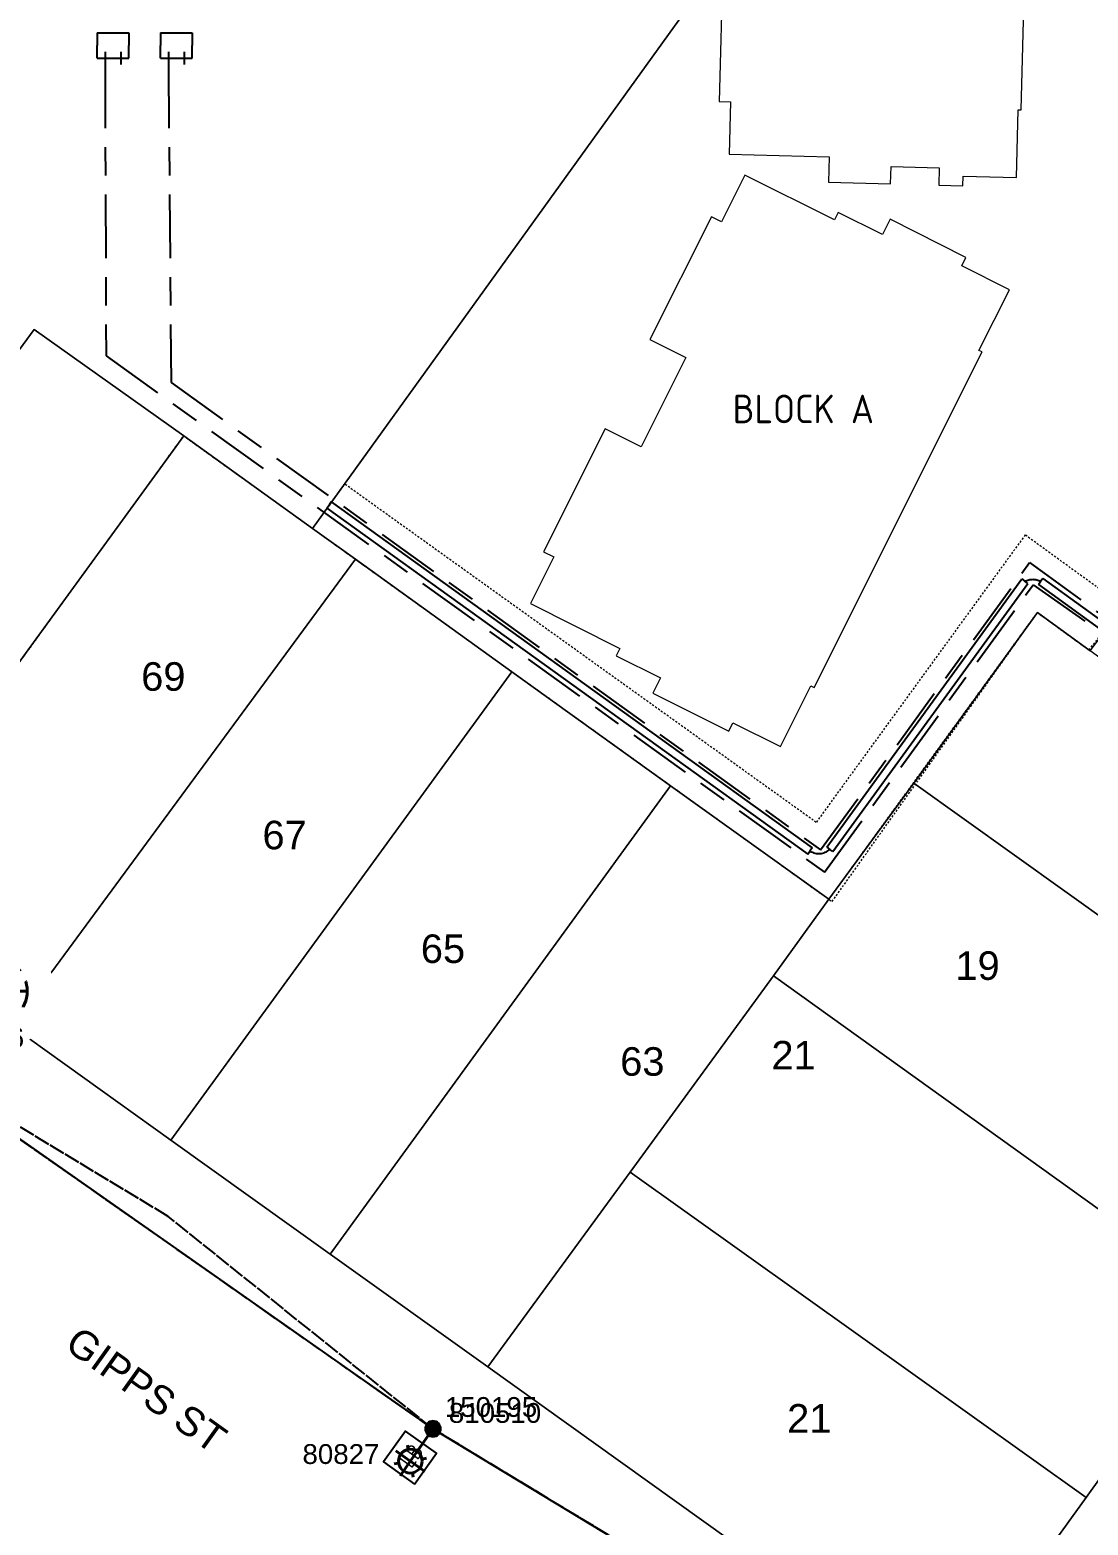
# Model space of a CAD drawing. Header units: metres. Extents: x 299415 to 303661, y 6161831 to 6163370.
# Drawn here: x 303088.8 to 303155.5, y 6162225.4 to 6162319.7 of the extents above; entities that cross this region are included whole.
import ezdxf
from ezdxf.enums import TextEntityAlignment as Align

# ---------------------------------------------------------------- set-up
doc = ezdxf.new("R2010")
doc.units = ezdxf.units.M
for name, pattern in [('Cable Exist OH', [1, 1, 0]), ('Cable Exist UG', [8.2, 4, -1.2, 1.8, -1.2]), ('Dash', [5, 3, -2]), ('HIDDEN', [0.375, 0.25, -0.125]), ('HIDDEN2', [0.1875, 0.125, -0.0625])]:
    doc.linetypes.add(name, pattern=pattern)
doc.layers.get('0').update_dxf_attribs({"color": 6})
for name, color, linetype in [('_USER 02 POLENUMEXT', 7, 'Continuous'), ('_USER 08 SLIGHTNUMEXT', 7, 'Continuous'), ('Equip_SL_EXT', 7, 'Continuous'), ('Equip_SP_HV_EXT', 7, 'Continuous'), ('Equip_SP_SL_MOD', 3, 'Continuous'), ('Mains_HV_EXT', 7, 'Continuous'), ('Mains_HV_MOD', 3, 'Continuous'), ('Mains_LV_MOD', 3, 'Continuous'), ('Mains_SL_MOD', 3, 'Continuous'), ('OH_Details_SP_MISC', 7, 'Continuous'), ('Sub_HV_EXT', 7, 'Continuous'), ('SupportsOH_SP_TR_HV_LV_SL_MOD', 3, 'Continuous'), ('UG_Details_SP_MISC', 7, 'Continuous')]:
    doc.layers.add(name, color=color, linetype=linetype)
for name, color, linetype, lineweight in [('Cadastre Buildings_SP_EXT', 9, 'Continuous', 5), ('Cadastre Developer_SP_NEW', 2, 'Continuous', 5), ('Cadastre Land Parcels_SP_EXT', 9, 'Continuous', 5), ('Cadastre Other Property_SP_EXT', 9, 'HIDDEN', 5), ('Cadastre Road Names_SP_HV_LV_SL_EXT', 9, 'Continuous', 5), ('Cadastre Roads_SP_EXT', 9, 'Continuous', 5)]:
    doc.layers.add(name, color=color, linetype=linetype, lineweight=lineweight)
doc.styles.add('iecARIAL', font='arial.ttf', dxfattribs={"height": 2})
doc.styles.add('IESYMBOL1', font='isocp.shx')
doc.styles.add('LotNum', font='isocp.shx', dxfattribs={"height": 1.8})
doc.styles.add('POLE_LABEL', font='arial.ttf')
doc.styles.add('SLCP_LABEL', font='arial.ttf', dxfattribs={"height": 3.5})
doc.styles.get("Standard").update_dxf_attribs({"font": 'arial.ttf'})

# ---------------------------------------------------------------- blocks, each defined once
blk = doc.blocks.new('*U66')
at = {"lineweight": 40}
for p, q in [((0, 0), (-2, -2.86)), ((-1.01, -5.37), (-4.7, -2.79)), ((-1.57, -2.24), (-4.15, -5.93)), ((-3.22, -2.05), (-3.12, -2.61)), ((-0.83, -3.72), (-1.38, -3.82)), ((-4.89, -4.44), (-4.34, -4.34)), ((-2.5, -6.11), (-2.6, -5.56))]:
    blk.add_line(p, q, dxfattribs=at)
blk.add_circle((-2.86, -4.08), 1.5, dxfattribs=at)
for tag, p, height, flags in [('OPERATING_VOLTAGE', (0.98, -1.65), 0.2, 9), ('ORIENTATION', (0.98, -1.85), 0.2, 9), ('OWNED_BY', (0.98, -2.05), 0.2, 9), ('CONSTRUCTED_VOLTAGE', (0.98, -0.65), 0.2, 9), ('CONTROL_TYPE', (0.98, -0.85), 0.2, 9), ('LANTERN_PURPOSE', (0.98, -1.05), 0.2, 9), ('LANTERN_TYPE', (0.98, -1.25), 0.2, 9), ('NO_PHASES', (0.98, -1.45), 0.2, 9), ('LNUMBER', (2.18, -3.25), 2.5, 8), ('STATE', (0.98, -2.25), 0.2, 9), ('USAGE', (0.98, -2.45), 0.2, 9), ('CEXIST', (0.98, -2.65), 0.2, 9), ('CNEW', (0.98, -2.85), 0.2, 9), ('CNUMBER', (0.98, -3.05), 0.2, 9), ('CREMOVE', (0.98, -3.25), 0.2, 9), ('CREPLACE', (0.98, -3.45), 0.2, 9), ('LKINGHEIGHT', (0.98, -3.65), 0.2, 9), ('LBRACKET', (0.98, -3.85), 0.2, 9), ('LBRACKETVOCAB', (0.98, -4.05), 0.2, 9), ('LCATEGORY', (0.98, -4.25), 0.2, 9), ('LCHARGE1', (0.98, -4.45), 0.2, 9), ('LCHARGE1PERCENT', (0.98, -4.65), 0.2, 9), ('LCHARGE2', (0.98, -4.85), 0.2, 9), ('LCHARGE2PERCENT', (0.98, -5.05), 0.2, 9), ('LCHARGE3', (0.98, -5.25), 0.2, 9), ('LCHARGE3PERCENT', (0.98, -5.45), 0.2, 9), ('LEXIST', (0.98, -5.65), 0.2, 9), ('LLAMP', (0.98, -5.85), 0.2, 9), ('LLAMPVOCAB', (0.98, -6.05), 0.2, 9), ('LMAST', (0.98, -6.25), 0.2, 9), ('LMASTVOCAB', (0.98, -6.45), 0.2, 9), ('LNEW', (0.98, -6.65), 0.2, 9), ('LANTNUMBER', (0.98, -6.85), 0.2, 9), ('LOUTREACH', (0.98, -7.25), 0.2, 9), ('LOUTREACHVOCAB', (0.98, -7.45), 0.2, 9), ('LRATECODE', (0.98, -7.65), 0.2, 9), ('STREETNAME', (0.98, -9.25), 0.2, 9), ('SUBURB', (0.98, -9.45), 0.2, 1), ('LREMOVE', (0.98, -7.85), 0.2, 9), ('LREPLACE', (0.98, -8.05), 0.2, 9), ('LTYPE', (0.98, -8.25), 0.2, 9), ('LTYPEVOCAB', (0.98, -8.45), 0.2, 9), ('LEGEND', (0.98, -8.65), 0.2, 9), ('LOCATION', (0.98, -8.85), 0.2, 9), ('NOTES', (0.98, -9.05), 0.2, 9)]:
    blk.add_attdef(tag, p, '', height=height, dxfattribs=dict(flags=flags))
at = {"layer": '_USER 08 SLIGHTNUMEXT', "style": 'iecARIAL', "flags": 8}
blk.add_attdef('ASSET_NUM', (1.5, 1.5), '', height=2.5, dxfattribs=at)
blk = doc.blocks.new('POLE_EXT')
blk.add_hatch(color=256).paths.add_polyline_path([(-1, 0, 1), (1, 0, 1)])
blk.add_lwpolyline([(-1, 0, 1), (1, 0, 1)], format="xyb", close=True)
for tag, height, flags, p in [('pNumber', 2.5, 8, (-17.84, 2.07)), ('OWNED_BY', 0.2, 9, (1.35, -0.4)), ('SPECIAL_USE', 0.2, 9, (1.35, -0.8)), ('STATE', 0.2, 9, (1.35, -1)), ('cLV', 0.2, 9, (1.35, -1.4)), ('hDepth', 0.2, 9, (1.35, -1.6)), ('hDia', 0.2, 9, (1.35, -1.8)), ('PARENT', 0.2, 9, (1.35, -0.6)), ('USAGE', 0.2, 9, (1.35, -1.2)), ('cHV', 0.2, 9, (1.35, -2)), ('cLinedev', 0.2, 9, (1.35, -3.4)), ('pExisting', 0.2, 9, (1.35, -3.8)), ('LBRACKET', 0.2, 9, (1.35, -2.2)), ('LExisting', 0.2, 9, (1.35, -2.4)), ('LANTNUMBER', 0.2, 9, (1.35, -2.6)), ('LOther', 0.2, 9, (1.35, -2.8)), ('LRemove', 0.2, 9, (1.35, -3)), ('LEGEND', 0.2, 9, (1.35, -3.2)), ('LOCATION', 0.2, 9, (1.35, -3.6)), ('pFooting', 0.2, 9, (1.35, -4.4)), ('pNew', 0.2, 9, (1.35, -4.6)), ('pRelocate', 0.2, 9, (1.35, -5)), ('pRemove', 0.2, 9, (1.35, -5.2)), ('pReplace', 0.2, 9, (1.35, -5.4)), ('pStay', 0.2, 9, (1.35, -5.6)), ('PFNUMBER', 0.2, 9, (1.35, -4)), ('NEWPFNUMBER', 0.2, 9, (1.35, -4.2)), ('pType', 0.2, 9, (1.35, -5.8)), ('cspan', 0.2, 9, (1.35, -6)), ('STREETNAME', 0.2, 9, (1.35, -6.2)), ('SUBURB', 0.2, 9, (1.35, -6.4)), ('OPERATED_BY', 0.2, 9, (1.36, -7.01)), ('NOTES', 0.2, 9, (1.35, -6.6)), ('MAINTAINED_BY', 0.2, 9, (1.36, -6.81))]:
    blk.add_attdef(tag, text='', height=height, dxfattribs=dict(flags=flags)).set_placement(p, align=Align.MIDDLE_LEFT)
at = {"style": 'POLE_LABEL', "flags": 9}
for tag, p in [('STRUCTURE_PLANT_NUMBER', (1.35, 0.03)), ('STREET_CODE', (1.35, -0.2))]:
    blk.add_attdef(tag, text='', height=0.2, dxfattribs=at).set_placement(p, align=Align.MIDDLE_LEFT)
at = {"flags": 1}
blk.add_attdef('Z', (1.35, -7.33), '', height=0.2, dxfattribs=at)
at = {"layer": '_USER 02 POLENUMEXT', "style": 'POLE_LABEL', "flags": 8}
blk.add_attdef('ASSET_NUM', text='', height=2.5, dxfattribs=at).set_placement((2, 2), align=Align.MIDDLE_LEFT)
blk = doc.blocks.new('*U60')
blk.add_lwpolyline([(-7.04, -2.16), (-2.24, -2.16), (-2.24, 2.64), (-7.04, 2.64)], close=True)
at = {"insert": (-5.74, 1.22), "char_height": 2, "width": 2.9628, "attachment_point": 1}
blk.add_mtext('{\\Fisocp|c0;LB}', dxfattribs=at)
for tag, height, flags, p in [('ASSET_NUM', 2.5, 8, (2, 2)), ('STREET_CODE', 0.2, 9, (1.5, 0)), ('ACTUAL_STATUS', 0.2, 9, (1.5, -0.2)), ('CONSTRUCTED_VOLTAGE', 0.2, 9, (1.5, -0.4)), ('OPERATING_VOLTAGE', 0.2, 9, (1.5, -0.8)), ('ORIENTATION', 0.2, 9, (1.5, -1)), ('OWNED_BY', 0.2, 9, (1.5, -1.2)), ('OPERATED_BY', 0.2, 9, (1.5, -1.4)), ('STATE', 0.2, 9, (1.5, -1.8)), ('NO_PHASES', 0.2, 9, (1.5, -0.6)), ('MAINTAINED_BY', 0.2, 9, (1.5, -1.6)), ('SWITCH_TYPE', 0.2, 9, (1.5, -2)), ('STREETNAME', 0.2, 9, (1.5, -2.8)), ('SUBURB', 0.2, 9, (1.5, -3)), ('Z', 0.2, 1, (1.5, -3.6)), ('USAGE', 0.2, 9, (1.5, -2.2)), ('LEGEND', 0.2, 9, (1.5, -2.4)), ('LOCATION', 0.2, 9, (1.5, -2.6)), ('NOTES', 0.2, 9, (1.5, -3.2)), ('LABEL_ALIGNMENT', 0.2, 9, (1.5, -3.4))]:
    blk.add_attdef(tag, text='', height=height, dxfattribs=dict(flags=flags)).set_placement(p, align=Align.MIDDLE_LEFT)
blk = doc.blocks.new('SLCP_ZELL_EXT')
blk.add_wipeout([(-0.24, 7.5), (-0.71, 7.47), (-1.17, 7.41), (-1.64, 7.32), (-2.09, 7.21), (-2.54, 7.06), (-2.98, 6.89), (-3.41, 6.69), (-3.82, 6.46), (-4.22, 6.21), (-4.6, 5.93), (-4.96, 5.63), (-5.31, 5.31), (-5.63, 4.96), (-5.93, 4.6), (-6.21, 4.22), (-6.46, 3.82), (-6.69, 3.41), (-6.89, 2.98), (-7.06, 2.54), (-7.21, 2.09), (-7.32, 1.64), (-7.41, 1.17), (-7.47, 0.71), (-7.5, 0.24), (-7.5, -0.24), (-7.47, -0.71), (-7.41, -1.17), (-7.32, -1.64), (-7.21, -2.09), (-7.06, -2.54), (-6.89, -2.98), (-6.69, -3.41), (-6.46, -3.82), (-6.21, -4.22), (-5.93, -4.6), (-5.63, -4.96), (-5.31, -5.31), (-4.96, -5.63), (-4.6, -5.93), (-4.22, -6.21), (-3.82, -6.46), (-3.41, -6.69), (-2.98, -6.89), (-2.54, -7.06), (-2.09, -7.21), (-1.64, -7.32), (-1.17, -7.41), (-0.71, -7.47), (-0.24, -7.5), (0.24, -7.5), (0.71, -7.47), (1.17, -7.41), (1.64, -7.32), (2.09, -7.21), (2.54, -7.06), (2.98, -6.89), (3.41, -6.69), (3.82, -6.46), (4.22, -6.21), (4.6, -5.93), (4.96, -5.63), (5.31, -5.31), (5.63, -4.96), (5.93, -4.6), (6.21, -4.22), (6.46, -3.82), (6.69, -3.41), (6.89, -2.98), (7.06, -2.54), (7.21, -2.09), (7.32, -1.64), (7.41, -1.17), (7.47, -0.71), (7.5, -0.24), (7.5, 0.24), (7.47, 0.71), (7.41, 1.17), (7.32, 1.64), (7.21, 2.09), (7.06, 2.54), (6.89, 2.98), (6.69, 3.41), (6.46, 3.82), (6.21, 4.22), (5.93, 4.6), (5.63, 4.96), (5.31, 5.31), (4.96, 5.63), (4.6, 5.93), (4.22, 6.21), (3.82, 6.46), (3.41, 6.69), (2.98, 6.89), (2.54, 7.06), (2.09, 7.21), (1.64, 7.32), (1.17, 7.41), (0.71, 7.47), (0.24, 7.5)])
at = {"linetype": 'Dash', "lineweight": 40, "ltscale": 0.7}
for p, q in [((0, 4.11), (0, -4.11)), ((-4.11, 0), (4.11, 0))]:
    blk.add_line(p, q, dxfattribs=at)
blk.add_circle((0, 0), 4.11, dxfattribs=at)
at = {"lineweight": 40, "style": 'IESYMBOL1'}
for s, p in [('P', (-1.6, 0)), ('Z', (1.7, 0)), ('60', (-1.61, -3.31))]:
    blk.add_text(s, height=2, dxfattribs=at).set_placement(p, align=Align.BOTTOM_CENTER)
at = {"style": 'SLCP_LABEL'}
for tag, height, flags, p in [('ASSET_NUM', 2.5, 8, (2, 2)), ('STREET_CODE', 0.2, 9, (0, -0.2))]:
    blk.add_attdef(tag, text='', height=height, dxfattribs=dict(at, flags=flags)).set_placement(p, align=Align.MIDDLE_LEFT)
at = {"flags": 1}
blk.add_attdef('Z', (0, 0), '', height=0.2, dxfattribs=at)
at = {"flags": 9}
for tag, p in [('CONSTRUCTED_VOLTAGE', (0, -0.4)), ('CONTROL_TYPE', (0, -0.6)), ('OPERATING_VOLTAGE', (0, -1)), ('ORIENTATION', (0, -1.2)), ('OWNED_BY', (0, -1.4)), ('NO_PHASES', (0, -0.8)), ('USAGE', (0, -1.6)), ('LOCATION', (0, -1.8)), ('STATE', (0, -2)), ('NOTES', (0, -2.2))]:
    blk.add_attdef(tag, text='', height=0.2, dxfattribs=at).set_placement(p, align=Align.MIDDLE_LEFT)

msp = doc.modelspace()

# ---------------------------------------------------------------- linework, layer by layer
at = {"layer": 'Cadastre Buildings_SP_EXT', "linetype": 'Continuous'}
msp.add_lwpolyline([(303173.123, 6162251.751), (303144.524, 6162272.178), (303139.175, 6162264.854), (303135.685, 6162260.02), (303164.287, 6162239.493), (303173.123, 6162251.751)], close=True, dxfattribs=at)
at = {"layer": 'Cadastre Developer_SP_NEW', "color": 2}
msp.add_lwpolyline([(303132.477, 6162323.88), (303132.248, 6162315.182), (303132.967, 6162315.163), (303132.881, 6162311.872), (303139.194, 6162311.705), (303139.152, 6162310.101), (303143.07, 6162309.997), (303143.099, 6162311.077), (303146.138, 6162310.996), (303146.109, 6162309.917), (303147.629, 6162309.877), (303147.645, 6162310.476), (303151.003, 6162310.388), (303151.116, 6162314.666), (303151.311, 6162314.661), (303152.132, 6162346.01)], dxfattribs=at)
msp.add_lwpolyline([(303148.841, 6162299.389), (303148.644, 6162299.487), (303150.56, 6162303.314), (303147.556, 6162304.818), (303147.825, 6162305.355), (303143.032, 6162307.755), (303142.548, 6162306.789), (303139.759, 6162308.186), (303139.524, 6162307.717), (303133.877, 6162310.544), (303132.401, 6162307.596), (303131.757, 6162307.918), (303127.876, 6162300.168), (303130.142, 6162299.033), (303127.322, 6162293.4), (303125.055, 6162294.534), (303121.176, 6162286.786), (303121.82, 6162286.464), (303120.342, 6162283.513), (303125.989, 6162280.686), (303125.754, 6162280.216), (303128.543, 6162278.819), (303128.06, 6162277.854), (303132.853, 6162275.454), (303133.121, 6162275.99), (303136.126, 6162274.486), (303138.042, 6162278.313), (303138.237, 6162278.211)], close=True, dxfattribs=at)
at = {"layer": 'Cadastre Land Parcels_SP_EXT', "linetype": 'Continuous'}
for points in [[(303133.448, 6162325.539), (303106.585, 6162288.256), (303109.297, 6162286.308), (303119.163, 6162279.211), (303129.181, 6162272.011), (303139.175, 6162264.854), (303144.524, 6162272.177), (303152.332, 6162282.943), (303155.65, 6162280.533), (303158.286, 6162284.003), (303158.286, 6162284.003), (303158.636, 6162296.023), (303158.984, 6162307.718), (303158.99, 6162307.956), (303159.291, 6162318.96), (303159.293, 6162319.032), (303159.566, 6162330.347)], [(303067.42, 6162271.361), (303089.025, 6162300.808), (303098.463, 6162294.091), (303106.585, 6162288.256), (303133.448, 6162325.539)]]:
    msp.add_lwpolyline(points, dxfattribs=at)
for points in [[(303098.463, 6162294.091), (303089.025, 6162300.808), (303067.42, 6162271.361), (303076.95, 6162264.547), (303098.463, 6162294.091)], [(303109.297, 6162286.308), (303106.585, 6162288.256), (303098.463, 6162294.091), (303076.95, 6162264.547), (303087.617, 6162256.859), (303109.297, 6162286.308)], [(303119.164, 6162279.211), (303109.297, 6162286.308), (303087.617, 6162256.859), (303097.651, 6162249.666), (303119.164, 6162279.211)], [(303180.736, 6162262.314), (303155.65, 6162280.533), (303152.332, 6162282.943), (303144.524, 6162272.177), (303173.123, 6162251.751), (303180.736, 6162262.314)], [(303129.181, 6162272.011), (303119.164, 6162279.211), (303097.651, 6162249.666), (303107.702, 6162242.466), (303129.181, 6162272.011)], [(303126.642, 6162247.639), (303135.685, 6162260.019), (303139.175, 6162264.854), (303129.181, 6162272.011), (303107.702, 6162242.466), (303117.65, 6162235.352), (303126.642, 6162247.639)], [(303164.287, 6162239.493), (303135.685, 6162260.019), (303126.642, 6162247.639), (303155.41, 6162227.116), (303164.287, 6162239.493)], [(303155.41, 6162227.116), (303126.642, 6162247.639), (303117.65, 6162235.352), (303146.461, 6162214.723), (303155.41, 6162227.116)]]:
    msp.add_lwpolyline(points, close=True, dxfattribs=at)
at = {"layer": 'Cadastre Other Property_SP_EXT', "linetype": 'HIDDEN2'}
msp.add_lwpolyline([(303139.379, 6162264.717), (303152.332, 6162282.943), (303155.65, 6162280.533), (303158.286, 6162284.013), (303158.286, 6162284.013, -0.000078), (303159.851, 6162338.337), (303159.851, 6162338.337), (303160.221, 6162352.884), (303160.595, 6162364.185), (303181.329, 6162372.978), (303198.756, 6162372.014), (303199.094, 6162385.822), (303188.199, 6162384.832), (303177.493, 6162381.587), (303147.257, 6162362.78), (303102.456, 6162347.426), (303062.714, 6162333.291), (303044.128, 6162312.116), (303052.488, 6162290.779), (303067.42, 6162271.361), (303076.901, 6162264.353), (303098.463, 6162294.091), (303139.379, 6162264.717)], format="xyb", close=True, dxfattribs=at)
msp.add_lwpolyline([(303108.602, 6162291.065), (303106.585, 6162288.256), (303139.175, 6162264.854), (303152.332, 6162282.943), (303155.593, 6162280.585), (303158.286, 6162284.013), (303156.774, 6162284.054), (303151.559, 6162287.841), (303138.372, 6162269.711), (303108.602, 6162291.065)], close=True, dxfattribs=at)
at = {"layer": 'Cadastre Roads_SP_EXT', "linetype": 'Continuous'}
msp.add_lwpolyline([(303197.71, 6162328.89), (303197.433, 6162317.775), (303197.156, 6162306.561), (303193.97, 6162295.01), (303190.616, 6162283.13), (303187.349, 6162271.454), (303180.736, 6162262.313), (303173.123, 6162251.751), (303164.287, 6162239.493), (303155.41, 6162227.116), (303146.461, 6162214.723)], dxfattribs=at)
msp.add_lwpolyline([(303067.42, 6162271.361), (303052.488, 6162290.779), (303040.669, 6162274.451), (303030.534, 6162260.449), (303063.2, 6162237.184), (303074.276, 6162229.297), (303085.325, 6162221.422), (303096.269, 6162213.639), (303107.345, 6162205.748), (303118.017, 6162198.073), (303128.959, 6162190.281), (303137.046, 6162201.575), (303146.461, 6162214.723), (303117.65, 6162235.352), (303107.702, 6162242.466), (303097.651, 6162249.666), (303087.617, 6162256.859), (303076.95, 6162264.547), (303067.42, 6162271.361)], close=True, dxfattribs=at)
at = {"layer": 'Mains_HV_EXT', "linetype": 'Cable Exist UG'}
for points in [[(303093.5, 6162318.312), (303093.5, 6162317.512)], [(303094.5, 6162318.312), (303094.5, 6162317.512)], [(303097.5, 6162318.312), (303097.5, 6162317.512)], [(303098.5, 6162318.312), (303098.5, 6162317.512)]]:
    msp.add_lwpolyline(points, dxfattribs=at)
at = {"layer": 'Mains_HV_MOD', "linetype": 'Cable Exist UG'}
for points in [[(303093.5, 6162317.512), (303093.565, 6162299.146), (303138.898, 6162266.563), (303152.054, 6162284.7), (303181.176, 6162264.185), (303181.972, 6162261.496)], [(303097.5, 6162317.512), (303097.667, 6162297.454), (303138.651, 6162267.969), (303151.835, 6162286.095), (303157.099, 6162282.271), (303192.879, 6162281.356), (303197.844, 6162298.264), (303198.186, 6162302.052)]]:
    msp.add_lwpolyline(points, dxfattribs=at)
at = {"layer": 'Mains_HV_MOD', "linetype": 'Cable Exist OH'}
msp.add_lwpolyline([(303148.778, 6162210.508), (303114.193, 6162231.451)], dxfattribs=at)
at = {"layer": 'Mains_LV_MOD', "linetype": 'Cable Exist OH'}
for points in [[(303114.193, 6162231.451), (303097.488, 6162244.849)], [(303148.778, 6162210.508), (303114.193, 6162231.451)]]:
    msp.add_lwpolyline(points, dxfattribs=at)
at = {"layer": 'Mains_SL_MOD', "linetype": 'Cable Exist OH'}
msp.add_lwpolyline([(303148.778, 6162210.508), (303114.193, 6162231.451)], dxfattribs=at)
at = {"layer": 'Sub_HV_EXT'}
for p, q in [((303093, 6162319.512), (303093, 6162318.712)), ((303093, 6162319.512), (303095, 6162319.512)), ((303095, 6162319.512), (303095, 6162318.712)), ((303097, 6162319.512), (303097, 6162318.712)), ((303097, 6162319.512), (303099, 6162319.512)), ((303099, 6162319.512), (303099, 6162318.712)), ((303093, 6162317.912), (303093, 6162318.712)), ((303095, 6162317.912), (303095, 6162318.712)), ((303097, 6162317.912), (303097, 6162318.712)), ((303099, 6162317.912), (303099, 6162318.712)), ((303093, 6162317.912), (303095, 6162317.912)), ((303097, 6162317.912), (303099, 6162317.912))]:
    msp.add_line(p, q, dxfattribs=at)
at = {"layer": 'UG_Details_SP_MISC'}
for p, q in [((303107.499, 6162289.532), (303107.639, 6162289.727)), ((303107.779, 6162289.922), (303107.639, 6162289.727)), ((303107.779, 6162289.922), (303138.117, 6162268.096)), ((303107.499, 6162289.532), (303137.837, 6162267.707)), ((303139.041, 6162268.149), (303151.344, 6162285.064)), ((303151.344, 6162285.064), (303151.538, 6162284.923)), ((303152.672, 6162285.104), (303152.531, 6162284.91)), ((303152.672, 6162285.104), (303181.873, 6162263.89)), ((303139.429, 6162267.867), (303151.732, 6162284.782)), ((303151.732, 6162284.782), (303151.538, 6162284.923)), ((303152.39, 6162284.716), (303152.531, 6162284.91)), ((303152.39, 6162284.716), (303181.591, 6162263.502)), ((303138.117, 6162268.096), (303137.977, 6162267.901)), ((303139.041, 6162268.149), (303139.235, 6162268.008)), ((303139.429, 6162267.867), (303139.235, 6162268.008)), ((303137.837, 6162267.707), (303137.977, 6162267.901))]:
    msp.add_line(p, q, dxfattribs=at)
at = {"layer": 'UG_Details_SP_MISC', "color": 7, "linetype": 'Cable Exist UG', "flags": 128}
for points in [[(303151.538, 6162284.923, -0.252463), (303152.531, 6162284.91)], [(303137.977, 6162267.901, 0.336379), (303139.235, 6162268.008)]]:
    msp.add_lwpolyline(points, format="xyb", dxfattribs=at)

# ---------------------------------------------------------------- block references
at = {"layer": 'Equip_SP_HV_EXT'}
ref = msp.add_blockref('*U60', (303114.193, 6162231.451), dxfattribs=dict(at, xscale=0.5, yscale=0.5, zscale=0.5, rotation=54.34388451386544))
ref.add_attrib('ASSET_NUM', '80827', dxfattribs={"layer": '0', "height": 1.25}).set_placement((303105.959, 6162229.858), align=Align.MIDDLE_LEFT)
at = {"layer": 'Equip_SP_SL_MOD'}
ref = msp.add_blockref('*U66', (303114.193, 6162231.451), dxfattribs=dict(at, xscale=0.5, yscale=0.5, zscale=0.5))
ref.add_attrib('ASSET_NUM', '150195', (303114.943, 6162232.201), dxfattribs={"layer": '_USER 08 SLIGHTNUMEXT', "height": 1.25, "style": 'iecARIAL'})
at = {"layer": 'SupportsOH_SP_TR_HV_LV_SL_MOD'}
ref = msp.add_blockref('POLE_EXT', (303114.193, 6162231.451), dxfattribs=dict(at, xscale=0.5, yscale=0.5, zscale=0.5))
ref.add_attrib('ASSET_NUM', '810510', dxfattribs={"layer": '_USER 02 POLENUMEXT', "height": 1.25, "style": 'POLE_LABEL'}).set_placement((303115.193, 6162232.451), align=Align.MIDDLE_LEFT)

# ---------------------------------------------------------------- texts
at = {"layer": 'Cadastre Developer_SP_NEW', "color": 2, "style": 'LotNum'}
msp.add_text('BLOCK A', height=1.8, dxfattribs=at).set_placement((303137.563, 6162295.792), align=Align.MIDDLE_CENTER)
at = {"layer": 'Cadastre Land Parcels_SP_EXT'}
for s, p in [('69', (303095.782, 6162278.012)), ('67', (303103.432, 6162268.011)), ('65', (303113.424, 6162260.838)), ('19', (303147.157, 6162259.773)), ('21', (303135.549, 6162254.119)), ('63', (303126.006, 6162253.724)), ('21', (303136.541, 6162231.208))]:
    msp.add_text(s, height=1.8, dxfattribs=at).set_placement(p)
at = {"layer": 'Cadastre Road Names_SP_HV_LV_SL_EXT'}
msp.add_text('GIPPS ST', height=1.8, rotation=324.44586, dxfattribs=at).set_placement((303090.865, 6162236.548))

# ---------------------------------------------------------------- next in the draw order: block references
at = {"layer": 'Equip_SL_EXT'}
ref = msp.add_blockref('SLCP_ZELL_EXT', (303086.535, 6162259.052), dxfattribs=dict(at, xscale=0.5, yscale=0.5, zscale=0.5))
ref.add_attrib('ASSET_NUM', '7096', dxfattribs={"layer": '0', "height": 1.25, "style": 'SLCP_LABEL'}).set_placement((303088.396, 6162256.758), align=Align.TOP_RIGHT)

# ---------------------------------------------------------------- next in the draw order: linework, layer by layer
at = {"layer": 'Mains_HV_MOD', "linetype": 'Cable Exist OH'}
msp.add_lwpolyline([(303114.193, 6162231.451), (303080.171, 6162255.302)], dxfattribs=at)
at = {"layer": 'Mains_LV_MOD', "linetype": 'Cable Exist OH'}
msp.add_lwpolyline([(303097.488, 6162244.849), (303080.171, 6162255.302)], dxfattribs=at)
at = {"layer": 'Mains_SL_MOD', "linetype": 'Cable Exist OH'}
msp.add_lwpolyline([(303114.193, 6162231.451), (303080.171, 6162255.302)], dxfattribs=at)
at = {"layer": 'OH_Details_SP_MISC', "color": 7, "linetype": 'Continuous', "flags": 128}
msp.add_lwpolyline([(303080.171, 6162255.302), (303114.193, 6162231.451), (303148.778, 6162210.508), (303162.479, 6162195.213), (303173.792, 6162183.99), (303192.117, 6162166.664), (303227.42, 6162149.437)], dxfattribs=at)

doc.saveas('drawing.dxf')
